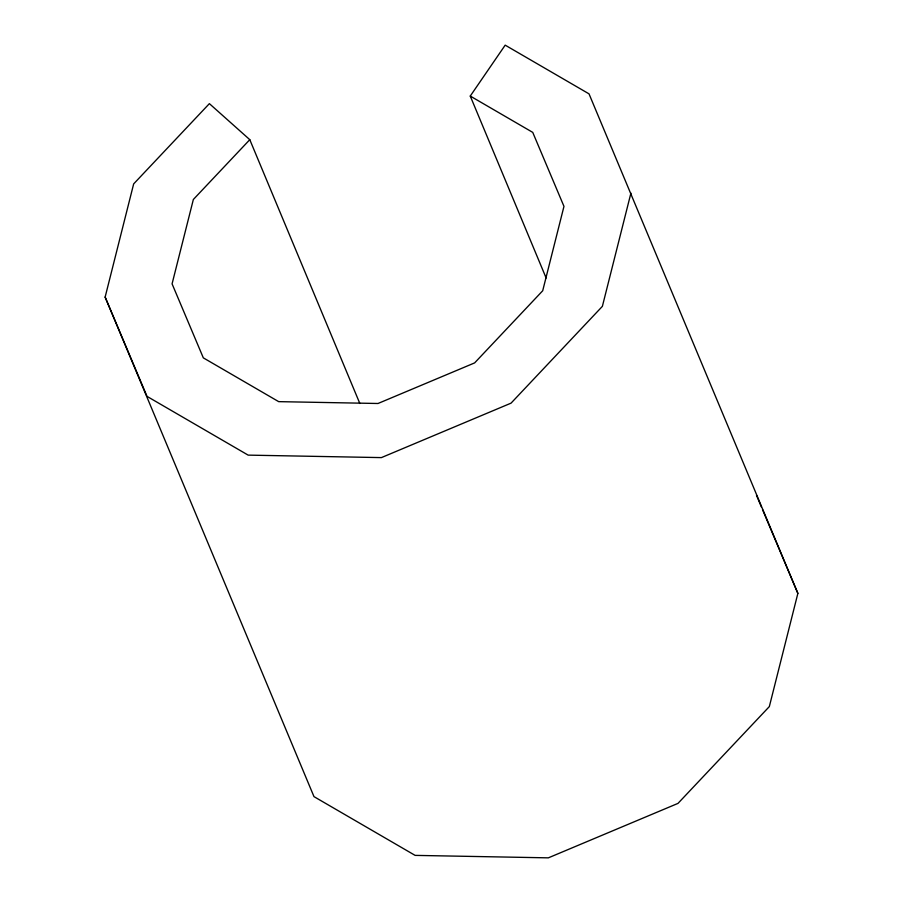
<?xml version="1.0" encoding="UTF-8"?>
<svg xmlns="http://www.w3.org/2000/svg" width="903" height="903" viewBox="0 0 903 903"><rect width="100%" height="100%" fill="white"/><g stroke="black" fill="none" stroke-linecap="round" stroke-linejoin="round"><path stroke-width="1.35" d="M546.134 278L470.26 96.068L505.183 45.15L589.016 93.856L797.868 593.384L769.333 706.586L677.995 803.388L548.347 857.85L415.109 855.378L313.984 796.627L105.132 297.098L133.667 183.896L209.383 103.642L249.792 139.672L359.823 403.46M630.915 193.129L602.38 306.343L511.053 403.144L381.393 457.607L248.156 455.123L147.042 396.383L105.132 297.098M249.792 139.672L193.355 199.484L172.078 283.858L203.322 357.859L278.688 401.643L377.996 403.494L474.628 362.904L542.703 290.755L563.969 206.369L532.736 132.38L470.26 96.068M756.5 495.386L761.398 506.989M762.493 509.574L797.868 593.384"/></g></svg>
